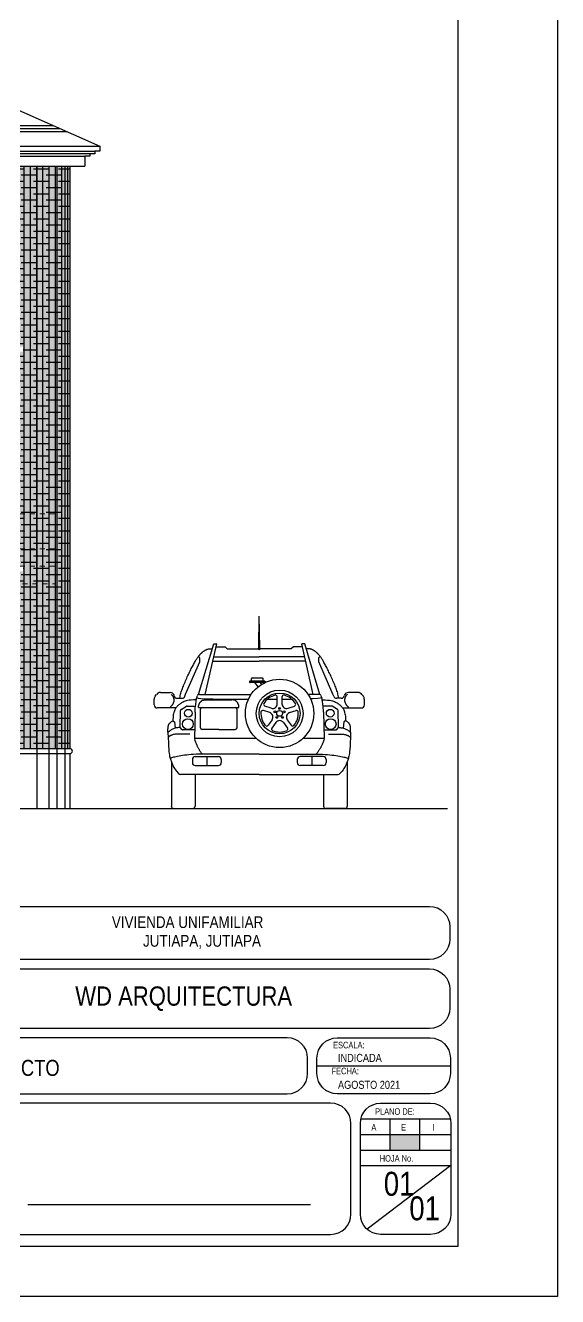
# Model space of a CAD drawing. Header units: inches. Extents: x -370 to 18, y -197 to 199.
# Drawn here: x 7.18 to 17.83, y -47.63 to -22.18 of the extents above; entities that cross this region are included whole.
import ezdxf

# ---------------------------------------------------------------- set-up
doc = ezdxf.new("R2010")
doc.units = ezdxf.units.IN
doc.header["$MEASUREMENT"] = 0
doc.linetypes.add('DASHED', pattern=[0.75, 0.5, -0.25])
doc.layers.add('artefactos', color=1, linetype='Continuous')
doc.layers.add('MUEBLES', color=7, linetype='Continuous')
doc.styles.add('ML', font='ARIALN.TTF')

# ---------------------------------------------------------------- blocks, each defined once
blk = doc.blocks.new('a3')
at = {"color": 1}
for p, q in [((170.126, 151.703), (170.13, 152.02)), ((170.135, 151.703), (170.13, 152.02)), ((169.523, 151.235), (169.675, 151.744)), ((169.589, 151.237), (169.705, 151.744)), ((169.675, 151.744), (169.705, 151.744)), ((169.697, 151.713), (169.789, 151.713)), ((169.789, 151.713), (169.809, 151.694)), ((170.472, 151.713), (170.451, 151.694)), ((170.563, 151.713), (170.472, 151.713)), ((170.671, 151.237), (170.556, 151.744)), ((170.586, 151.744), (170.556, 151.744)), ((170.738, 151.235), (170.586, 151.744)), ((169.675, 151.614), (170.13, 151.614)), ((169.809, 151.694), (170.13, 151.693)), ((170.117, 151.693), (170.119, 151.698)), ((170.119, 151.698), (170.126, 151.703)), ((170.451, 151.694), (170.13, 151.693)), ((170.585, 151.614), (170.13, 151.614)), ((170.141, 151.698), (170.135, 151.703)), ((170.144, 151.693), (170.141, 151.698)), ((169.393, 151.24), (169.534, 151.564)), ((169.665, 151.569), (170.13, 151.569)), ((170.596, 151.569), (170.13, 151.569)), ((170.868, 151.24), (170.727, 151.564)), ((170.034, 151.367), (170.034, 151.361)), ((170.039, 151.373), (170.182, 151.373)), ((170.182, 151.355), (170.039, 151.355)), ((170.052, 151.373), (170.052, 151.396)), ((170.058, 151.402), (170.163, 151.402)), ((170.081, 151.355), (170.118, 151.311)), ((170.14, 151.355), (170.154, 151.337)), ((170.169, 151.373), (170.169, 151.396)), ((170.188, 151.367), (170.188, 151.361)), ((169.088, 151.219), (169.103, 151.237)), ((169.14, 151.255), (169.239, 151.255)), ((169.263, 151.249), (169.266, 151.246)), ((169.385, 151.218), (169.393, 151.24)), ((169.503, 151.199), (169.505, 151.207)), ((169.505, 151.207), (169.507, 151.214)), ((169.507, 151.214), (169.51, 151.221)), ((169.532, 151.237), (170.05, 151.237)), ((170.311, 151.143), (170.311, 151.211)), ((170.358, 151.143), (170.358, 151.211)), ((170.729, 151.237), (170.618, 151.237)), ((170.754, 151.214), (170.751, 151.221)), ((170.756, 151.207), (170.754, 151.214)), ((170.757, 151.199), (170.756, 151.207)), ((170.875, 151.218), (170.868, 151.24)), ((170.998, 151.249), (170.994, 151.246)), ((171.121, 151.255), (171.022, 151.255)), ((171.172, 151.219), (171.158, 151.237)), ((169.079, 151.131), (169.079, 151.19)), ((169.296, 151.101), (169.108, 151.101)), ((169.309, 151.198), (169.358, 151.198)), ((169.338, 150.905), (169.341, 151.077)), ((169.347, 151.087), (169.401, 151.118)), ((169.407, 151.119), (169.492, 151.118)), ((169.487, 151.058), (169.488, 151.08)), ((169.488, 151.08), (169.49, 151.1)), ((169.49, 151.1), (169.492, 151.118)), ((169.492, 151.118), (169.494, 151.133)), ((169.494, 151.133), (169.495, 151.147)), ((169.495, 151.147), (169.497, 151.16)), ((169.497, 151.16), (169.499, 151.171)), ((169.499, 151.171), (169.5, 151.181)), ((169.5, 151.181), (169.502, 151.191)), ((169.502, 151.191), (169.503, 151.199)), ((169.521, 151.111), (169.522, 151.115)), ((169.521, 151.106), (169.521, 151.111)), ((169.521, 151.106), (169.927, 151.106)), ((169.522, 151.118), (169.523, 151.121)), ((169.522, 151.115), (169.522, 151.118)), ((169.523, 151.124), (169.524, 151.127)), ((169.523, 151.121), (169.523, 151.124)), ((169.524, 151.129), (169.525, 151.131)), ((169.524, 151.127), (169.524, 151.129)), ((169.525, 151.131), (169.526, 151.134)), ((169.526, 151.134), (169.527, 151.137)), ((169.527, 151.137), (169.528, 151.139)), ((169.528, 151.139), (169.529, 151.142)), ((169.529, 151.142), (169.53, 151.144)), ((169.53, 151.144), (169.531, 151.146)), ((169.531, 151.146), (169.532, 151.149)), ((169.532, 151.149), (169.533, 151.151)), ((169.533, 151.151), (169.535, 151.153)), ((169.535, 151.153), (169.536, 151.155)), ((169.536, 151.155), (169.537, 151.156)), ((169.537, 151.156), (169.538, 151.158)), ((169.538, 151.158), (169.539, 151.159)), ((169.539, 151.159), (169.541, 151.161)), ((169.541, 151.161), (169.542, 151.162)), ((169.541, 150.904), (169.541, 151.088)), ((169.542, 151.162), (169.543, 151.163)), ((169.543, 151.163), (169.544, 151.165)), ((169.544, 151.165), (169.545, 151.166)), ((169.545, 151.166), (169.547, 151.167)), ((169.547, 151.167), (169.548, 151.169)), ((169.548, 151.169), (169.55, 151.17)), ((169.55, 151.17), (169.551, 151.171)), ((169.551, 151.171), (169.553, 151.173)), ((169.553, 151.173), (169.554, 151.174)), ((169.554, 151.174), (169.556, 151.175)), ((169.556, 151.175), (169.558, 151.176)), ((169.558, 151.176), (169.561, 151.178)), ((169.561, 151.178), (169.564, 151.179)), ((169.564, 151.179), (169.569, 151.18)), ((169.569, 151.18), (169.574, 151.181)), ((169.574, 151.181), (169.581, 151.182)), ((169.581, 151.182), (169.594, 151.184)), ((169.594, 151.184), (169.854, 151.184)), ((169.867, 151.182), (169.854, 151.184)), ((169.874, 151.181), (169.867, 151.182)), ((169.88, 151.18), (169.874, 151.181)), ((169.884, 151.179), (169.88, 151.18)), ((169.888, 151.178), (169.884, 151.179)), ((169.89, 151.176), (169.888, 151.178)), ((169.892, 151.175), (169.89, 151.176)), ((169.894, 151.174), (169.892, 151.175)), ((169.896, 151.173), (169.894, 151.174)), ((169.897, 151.171), (169.896, 151.173)), ((169.899, 151.17), (169.897, 151.171)), ((169.9, 151.169), (169.899, 151.17)), ((169.901, 151.167), (169.9, 151.169)), ((169.903, 151.166), (169.901, 151.167)), ((169.904, 151.165), (169.903, 151.166)), ((169.905, 151.163), (169.904, 151.165)), ((169.907, 151.162), (169.905, 151.163)), ((169.908, 151.161), (169.907, 151.162)), ((169.909, 151.159), (169.908, 151.161)), ((169.908, 150.904), (169.908, 151.088)), ((169.91, 151.158), (169.909, 151.159)), ((169.911, 151.156), (169.91, 151.158)), ((169.912, 151.155), (169.911, 151.156)), ((169.914, 151.153), (169.912, 151.155)), ((169.915, 151.151), (169.914, 151.153)), ((169.916, 151.149), (169.915, 151.151)), ((169.917, 151.146), (169.916, 151.149)), ((169.918, 151.144), (169.917, 151.146)), ((169.919, 151.142), (169.918, 151.144)), ((169.92, 151.139), (169.919, 151.142)), ((169.921, 151.137), (169.92, 151.139)), ((169.922, 151.134), (169.921, 151.137)), ((169.923, 151.131), (169.922, 151.134)), ((169.924, 151.129), (169.923, 151.131)), ((169.924, 151.127), (169.924, 151.129)), ((169.925, 151.124), (169.924, 151.127)), ((169.926, 151.121), (169.925, 151.124)), ((169.926, 151.118), (169.926, 151.121)), ((169.927, 151.115), (169.926, 151.118)), ((169.927, 151.111), (169.927, 151.115)), ((169.927, 151.106), (169.927, 151.111)), ((170.235, 151.055), (170.171, 151.076)), ((170.25, 151.099), (170.185, 151.12)), ((170.419, 151.099), (170.483, 151.12)), ((170.433, 151.055), (170.498, 151.076)), ((170.759, 151.191), (170.757, 151.199)), ((170.76, 151.181), (170.759, 151.191)), ((170.762, 151.171), (170.76, 151.181)), ((170.763, 151.16), (170.762, 151.171)), ((170.765, 151.147), (170.763, 151.16)), ((170.767, 151.133), (170.765, 151.147)), ((170.769, 151.118), (170.767, 151.133)), ((170.853, 151.119), (170.769, 151.118)), ((170.771, 151.1), (170.769, 151.118)), ((170.772, 151.08), (170.771, 151.1)), ((170.774, 151.058), (170.772, 151.08)), ((170.913, 151.087), (170.859, 151.118)), ((170.951, 151.198), (170.903, 151.198)), ((170.923, 150.905), (170.919, 151.077)), ((170.965, 151.101), (171.153, 151.101)), ((171.182, 151.131), (171.182, 151.19)), ((169.265, 150.973), (169.283, 150.963)), ((169.283, 150.963), (169.289, 150.899)), ((169.487, 151.058), (169.481, 150.799)), ((170.259, 150.983), (170.219, 150.928)), ((170.296, 150.955), (170.257, 150.9)), ((170.372, 150.955), (170.412, 150.9)), ((170.41, 150.983), (170.45, 150.928)), ((170.774, 151.058), (170.78, 150.799)), ((170.978, 150.963), (170.971, 150.899)), ((170.995, 150.973), (170.978, 150.963)), ((169.222, 150.861), (169.216, 150.855)), ((169.216, 150.858), (169.218, 150.803)), ((169.228, 150.867), (169.222, 150.861)), ((169.235, 150.872), (169.228, 150.867)), ((169.242, 150.877), (169.235, 150.872)), ((169.249, 150.882), (169.242, 150.877)), ((169.256, 150.886), (169.249, 150.882)), ((169.263, 150.89), (169.256, 150.886)), ((169.271, 150.893), (169.263, 150.89)), ((169.279, 150.896), (169.271, 150.893)), ((169.287, 150.899), (169.279, 150.896)), ((169.295, 150.901), (169.287, 150.899)), ((169.436, 150.838), (169.288, 150.838)), ((169.304, 150.903), (169.295, 150.901)), ((169.312, 150.904), (169.304, 150.903)), ((169.321, 150.905), (169.312, 150.904)), ((169.332, 150.906), (169.321, 150.905)), ((169.354, 150.887), (169.342, 150.902)), ((169.479, 150.883), (169.363, 150.883)), ((169.724, 150.887), (169.558, 150.887)), ((169.724, 150.887), (169.89, 150.887)), ((170.781, 150.883), (170.898, 150.883)), ((170.824, 150.838), (170.972, 150.838)), ((170.907, 150.887), (170.919, 150.902)), ((170.928, 150.906), (170.94, 150.905)), ((170.94, 150.905), (170.948, 150.904)), ((170.948, 150.904), (170.957, 150.903)), ((170.957, 150.903), (170.965, 150.901)), ((170.965, 150.901), (170.974, 150.899)), ((170.974, 150.899), (170.982, 150.896)), ((170.982, 150.896), (170.99, 150.893)), ((170.99, 150.893), (170.997, 150.89)), ((170.997, 150.89), (171.005, 150.886)), ((171.005, 150.886), (171.012, 150.882)), ((171.012, 150.882), (171.019, 150.877)), ((171.019, 150.877), (171.026, 150.872)), ((171.026, 150.872), (171.032, 150.867)), ((171.032, 150.867), (171.038, 150.861)), ((171.038, 150.861), (171.044, 150.855)), ((171.044, 150.858), (171.043, 150.803)), ((169.218, 150.803), (169.22, 150.757)), ((169.22, 150.757), (169.222, 150.72)), ((169.222, 150.72), (169.224, 150.69)), ((169.481, 150.799), (170.1, 150.799)), ((169.482, 150.792), (169.485, 150.778)), ((169.485, 150.778), (169.488, 150.769)), ((169.488, 150.769), (169.491, 150.76)), ((169.491, 150.76), (169.494, 150.752)), ((169.494, 150.752), (169.497, 150.744)), ((169.497, 150.744), (169.501, 150.736)), ((169.501, 150.736), (169.504, 150.729)), ((169.504, 150.729), (169.507, 150.723)), ((169.507, 150.723), (169.51, 150.717)), ((169.51, 150.717), (169.513, 150.711)), ((169.513, 150.711), (169.515, 150.706)), ((169.515, 150.706), (169.518, 150.701)), ((169.518, 150.701), (169.521, 150.696)), ((169.521, 150.696), (169.524, 150.691)), ((170.569, 150.799), (170.78, 150.799)), ((170.74, 150.696), (170.737, 150.691)), ((170.742, 150.701), (170.74, 150.696)), ((170.745, 150.706), (170.742, 150.701)), ((170.748, 150.711), (170.745, 150.706)), ((170.751, 150.717), (170.748, 150.711)), ((170.754, 150.723), (170.751, 150.717)), ((170.757, 150.729), (170.754, 150.723)), ((170.76, 150.736), (170.757, 150.729)), ((170.763, 150.744), (170.76, 150.736)), ((170.767, 150.752), (170.763, 150.744)), ((170.77, 150.76), (170.767, 150.752)), ((170.773, 150.769), (170.77, 150.76)), ((170.775, 150.778), (170.773, 150.769)), ((170.779, 150.792), (170.775, 150.778)), ((171.039, 150.72), (171.037, 150.69)), ((171.041, 150.757), (171.039, 150.72)), ((171.043, 150.803), (171.041, 150.757)), ((169.224, 150.69), (169.226, 150.666)), ((169.226, 150.666), (169.228, 150.647)), ((169.228, 150.647), (169.231, 150.632)), ((169.231, 150.632), (169.233, 150.62)), ((169.233, 150.62), (169.236, 150.608)), ((169.236, 150.608), (169.238, 150.598)), ((169.238, 150.598), (169.241, 150.589)), ((169.241, 150.589), (169.244, 150.58)), ((169.244, 150.58), (169.247, 150.571)), ((169.247, 150.571), (169.25, 150.563)), ((169.461, 150.585), (169.461, 150.554)), ((169.49, 150.614), (169.721, 150.614)), ((170.13, 150.639), (169.498, 150.639)), ((169.524, 150.691), (169.527, 150.686)), ((169.527, 150.686), (169.53, 150.681)), ((169.53, 150.681), (169.533, 150.676)), ((169.533, 150.676), (169.536, 150.671)), ((169.536, 150.671), (169.54, 150.666)), ((169.54, 150.666), (169.544, 150.66)), ((169.544, 150.66), (169.549, 150.653)), ((169.549, 150.653), (169.555, 150.647)), ((169.555, 150.647), (169.561, 150.639)), ((169.605, 150.614), (169.605, 150.524)), ((169.75, 150.585), (169.75, 150.554)), ((170.13, 150.639), (170.763, 150.639)), ((170.51, 150.585), (170.51, 150.554)), ((170.771, 150.614), (170.54, 150.614)), ((170.655, 150.614), (170.655, 150.524)), ((170.706, 150.647), (170.7, 150.639)), ((170.711, 150.653), (170.706, 150.647)), ((170.716, 150.66), (170.711, 150.653)), ((170.721, 150.666), (170.716, 150.66)), ((170.724, 150.671), (170.721, 150.666)), ((170.728, 150.676), (170.724, 150.671)), ((170.731, 150.681), (170.728, 150.676)), ((170.734, 150.686), (170.731, 150.681)), ((170.737, 150.691), (170.734, 150.686)), ((170.8, 150.585), (170.8, 150.554)), ((171.014, 150.571), (171.011, 150.563)), ((171.017, 150.58), (171.014, 150.571)), ((171.02, 150.589), (171.017, 150.58)), ((171.022, 150.598), (171.02, 150.589)), ((171.025, 150.608), (171.022, 150.598)), ((171.027, 150.62), (171.025, 150.608)), ((171.03, 150.632), (171.027, 150.62)), ((171.032, 150.647), (171.03, 150.632)), ((171.035, 150.666), (171.032, 150.647)), ((171.037, 150.69), (171.035, 150.666)), ((169.25, 150.563), (169.25, 150.118)), ((169.25, 150.563), (169.253, 150.554)), ((169.253, 150.554), (169.257, 150.546)), ((169.257, 150.546), (169.261, 150.536)), ((169.261, 150.536), (169.265, 150.527)), ((169.265, 150.527), (169.27, 150.516)), ((169.27, 150.516), (169.276, 150.506)), ((169.276, 150.506), (169.283, 150.494)), ((169.283, 150.494), (169.291, 150.482)), ((169.291, 150.482), (169.301, 150.47)), ((169.301, 150.47), (169.323, 150.444)), ((169.49, 150.524), (169.721, 150.524)), ((170.771, 150.524), (170.54, 150.524)), ((170.96, 150.47), (170.937, 150.444)), ((170.969, 150.482), (170.96, 150.47)), ((170.977, 150.494), (170.969, 150.482)), ((170.984, 150.506), (170.977, 150.494)), ((170.99, 150.516), (170.984, 150.506)), ((170.996, 150.527), (170.99, 150.516)), ((171, 150.536), (170.996, 150.527)), ((171.004, 150.546), (171, 150.536)), ((171.008, 150.554), (171.004, 150.546)), ((171.011, 150.563), (171.008, 150.554)), ((171.011, 150.563), (171.011, 150.118)), ((170.13, 150.435), (169.341, 150.435)), ((169.487, 150.435), (169.487, 150.118)), ((170.13, 150.435), (170.92, 150.435)), ((170.773, 150.435), (170.773, 150.118)), ((169.273, 150.095), (169.464, 150.095)), ((170.988, 150.095), (170.797, 150.095))]:
    blk.add_line(p, q, dxfattribs=at)
for points in [[(169.336, 151.198), (169.338, 151.212), (169.34, 151.226), (169.342, 151.238), (169.345, 151.25), (169.349, 151.262), (169.352, 151.274), (169.357, 151.285), (169.361, 151.297), (169.366, 151.309), (169.371, 151.321), (169.376, 151.334), (169.381, 151.347), (169.387, 151.36), (169.392, 151.373), (169.398, 151.386), (169.404, 151.399), (169.41, 151.412), (169.416, 151.425), (169.421, 151.437), (169.427, 151.449), (169.433, 151.461), (169.439, 151.473), (169.445, 151.484), (169.45, 151.496), (169.456, 151.507), (169.461, 151.517), (169.467, 151.528), (169.472, 151.538), (169.477, 151.547), (169.482, 151.556), (169.487, 151.565), (169.491, 151.573), (169.496, 151.58), (169.5, 151.587), (169.504, 151.593), (169.508, 151.599), (169.511, 151.604), (169.515, 151.609), (169.518, 151.614), (169.522, 151.618), (169.525, 151.622), (169.528, 151.626), (169.531, 151.63), (169.534, 151.633), (169.537, 151.636), (169.539, 151.64), (169.542, 151.643), (169.545, 151.646), (169.548, 151.649), (169.551, 151.651), (169.554, 151.654), (169.557, 151.657), (169.56, 151.659), (169.564, 151.662), (169.567, 151.665), (169.57, 151.667), (169.574, 151.67), (169.577, 151.672), (169.581, 151.674), (169.584, 151.677), (169.588, 151.679), (169.591, 151.681), (169.594, 151.683), (169.598, 151.685), (169.601, 151.686), (169.604, 151.687), (169.607, 151.689), (169.61, 151.69), (169.614, 151.691), (169.617, 151.691), (169.621, 151.692), (169.626, 151.693), (169.631, 151.693), (169.636, 151.694), (169.641, 151.694), (169.646, 151.695), (169.651, 151.695), (169.655, 151.695), (169.658, 151.696), (169.66, 151.696)], [(169.534, 151.564), (169.534, 151.568), (169.535, 151.571), (169.535, 151.575), (169.536, 151.577), (169.536, 151.58), (169.536, 151.582), (169.536, 151.584), (169.536, 151.587), (169.536, 151.589), (169.535, 151.591), (169.535, 151.593), (169.535, 151.595), (169.535, 151.597), (169.534, 151.598), (169.534, 151.6), (169.533, 151.602), (169.533, 151.604), (169.532, 151.605), (169.531, 151.607), (169.53, 151.609), (169.529, 151.611), (169.527, 151.613), (169.525, 151.616), (169.522, 151.618)], [(170.924, 151.198), (170.923, 151.212), (170.921, 151.226), (170.918, 151.238), (170.915, 151.25), (170.912, 151.262), (170.908, 151.274), (170.904, 151.285), (170.9, 151.297), (170.895, 151.309), (170.89, 151.321), (170.885, 151.334), (170.879, 151.347), (170.874, 151.36), (170.868, 151.373), (170.862, 151.386), (170.857, 151.399), (170.851, 151.412), (170.845, 151.425), (170.839, 151.437), (170.833, 151.449), (170.827, 151.461), (170.822, 151.473), (170.816, 151.484), (170.81, 151.496), (170.805, 151.507), (170.799, 151.517), (170.794, 151.528), (170.789, 151.538), (170.783, 151.547), (170.778, 151.556), (170.774, 151.565), (170.769, 151.573), (170.765, 151.58), (170.761, 151.587), (170.757, 151.593), (170.753, 151.599), (170.749, 151.604), (170.746, 151.609), (170.742, 151.614), (170.739, 151.618), (170.736, 151.622), (170.733, 151.626), (170.73, 151.63), (170.727, 151.633), (170.724, 151.636), (170.721, 151.64), (170.718, 151.643), (170.715, 151.646), (170.712, 151.649), (170.709, 151.651), (170.706, 151.654), (170.703, 151.657), (170.7, 151.659), (170.697, 151.662), (170.694, 151.665), (170.69, 151.667), (170.687, 151.67), (170.683, 151.672), (170.68, 151.674), (170.676, 151.677), (170.673, 151.679), (170.67, 151.681), (170.666, 151.683), (170.663, 151.685), (170.66, 151.686), (170.657, 151.687), (170.654, 151.689), (170.65, 151.69), (170.647, 151.691), (170.643, 151.691), (170.639, 151.692), (170.635, 151.693), (170.63, 151.693), (170.625, 151.694), (170.619, 151.694), (170.614, 151.695), (170.61, 151.695), (170.606, 151.695), (170.602, 151.696), (170.6, 151.696)], [(170.727, 151.564), (170.726, 151.568), (170.726, 151.571), (170.725, 151.575), (170.725, 151.577), (170.725, 151.58), (170.725, 151.582), (170.725, 151.584), (170.725, 151.587), (170.725, 151.589), (170.725, 151.591), (170.725, 151.593), (170.726, 151.595), (170.726, 151.597), (170.726, 151.598), (170.727, 151.6), (170.727, 151.602), (170.728, 151.604), (170.729, 151.605), (170.729, 151.607), (170.731, 151.609), (170.732, 151.611), (170.734, 151.613), (170.736, 151.616), (170.739, 151.618)], [(169.248, 151.235), (169.253, 151.232), (169.257, 151.229), (169.26, 151.225), (169.263, 151.222), (169.265, 151.219), (169.267, 151.216), (169.269, 151.213), (169.27, 151.21), (169.271, 151.207), (169.272, 151.204), (169.273, 151.201), (169.274, 151.197), (169.275, 151.194), (169.275, 151.191), (169.276, 151.188), (169.276, 151.185), (169.276, 151.183), (169.276, 151.18), (169.276, 151.178), (169.276, 151.175), (169.276, 151.173), (169.276, 151.171), (169.275, 151.169), (169.275, 151.166), (169.274, 151.164), (169.274, 151.162), (169.273, 151.16), (169.272, 151.158), (169.271, 151.156), (169.27, 151.154), (169.269, 151.152), (169.269, 151.149), (169.267, 151.147), (169.266, 151.145), (169.265, 151.143), (169.264, 151.14), (169.263, 151.138), (169.261, 151.135), (169.259, 151.133), (169.258, 151.13), (169.256, 151.127), (169.254, 151.125), (169.251, 151.122), (169.248, 151.118), (169.245, 151.115), (169.241, 151.111), (169.237, 151.106), (169.232, 151.101)], [(169.506, 151.209), (169.509, 151.204), (169.519, 151.2), (169.544, 151.196), (169.59, 151.194), (169.665, 151.192), (169.775, 151.191), (169.928, 151.19), (170.024, 151.19)], [(170.755, 151.209), (170.752, 151.204), (170.741, 151.2), (170.716, 151.196), (170.67, 151.194), (170.643, 151.193)], [(171.012, 151.235), (171.008, 151.232), (171.004, 151.229), (171.001, 151.225), (170.998, 151.222), (170.996, 151.219), (170.994, 151.216), (170.992, 151.213), (170.991, 151.21), (170.989, 151.207), (170.988, 151.204), (170.987, 151.201), (170.986, 151.197), (170.986, 151.194), (170.985, 151.191), (170.985, 151.188), (170.985, 151.185), (170.984, 151.183), (170.984, 151.18), (170.984, 151.178), (170.984, 151.175), (170.985, 151.173), (170.985, 151.171), (170.985, 151.169), (170.986, 151.166), (170.986, 151.164), (170.987, 151.162), (170.988, 151.16), (170.988, 151.158), (170.989, 151.156), (170.99, 151.154), (170.991, 151.152), (170.992, 151.149), (170.993, 151.147), (170.994, 151.145), (170.995, 151.143), (170.997, 151.14), (170.998, 151.138), (170.999, 151.135), (171.001, 151.133), (171.003, 151.13), (171.005, 151.127), (171.007, 151.125), (171.009, 151.122), (171.012, 151.118), (171.015, 151.115), (171.019, 151.111), (171.024, 151.106), (171.029, 151.101)], [(169.501, 151.183), (169.472, 151.182), (169.448, 151.181), (169.428, 151.179), (169.412, 151.176), (169.398, 151.173), (169.387, 151.169), (169.377, 151.165), (169.368, 151.161), (169.36, 151.156), (169.352, 151.152), (169.344, 151.147), (169.337, 151.142), (169.331, 151.137), (169.325, 151.132), (169.319, 151.127), (169.313, 151.122), (169.308, 151.117), (169.304, 151.112), (169.299, 151.107), (169.296, 151.101), (169.292, 151.095), (169.288, 151.088), (169.285, 151.081), (169.282, 151.073), (169.279, 151.064), (169.276, 151.055), (169.273, 151.044), (169.27, 151.032), (169.268, 151.02), (169.267, 151.005), (169.266, 150.99), (169.265, 150.973)], [(170.213, 151.19), (170.311, 151.19)], [(170.358, 151.19), (170.455, 151.189)], [(170.76, 151.183), (170.789, 151.182), (170.812, 151.181), (170.832, 151.179), (170.849, 151.176), (170.863, 151.173), (170.874, 151.169), (170.884, 151.165), (170.893, 151.161), (170.901, 151.156), (170.909, 151.152), (170.916, 151.147), (170.923, 151.142), (170.93, 151.137), (170.936, 151.132), (170.942, 151.127), (170.947, 151.122), (170.952, 151.117), (170.957, 151.112), (170.961, 151.107), (170.965, 151.101), (170.969, 151.095), (170.972, 151.088), (170.976, 151.081), (170.979, 151.073), (170.982, 151.064), (170.985, 151.055), (170.988, 151.044), (170.99, 151.032), (170.992, 151.02), (170.994, 151.005), (170.995, 150.99), (170.995, 150.973)], [(169.216, 150.858), (169.216, 150.868), (169.216, 150.877), (169.216, 150.885), (169.216, 150.891), (169.217, 150.897), (169.217, 150.902), (169.218, 150.907), (169.218, 150.911), (169.219, 150.915), (169.219, 150.919), (169.22, 150.922), (169.221, 150.925), (169.221, 150.928), (169.222, 150.93), (169.223, 150.933), (169.224, 150.935), (169.225, 150.937), (169.225, 150.939), (169.227, 150.941), (169.228, 150.943), (169.229, 150.944), (169.23, 150.946), (169.232, 150.948), (169.234, 150.95), (169.236, 150.952), (169.238, 150.954), (169.24, 150.957), (169.244, 150.959), (169.248, 150.962), (169.252, 150.965), (169.258, 150.969), (169.265, 150.973)], [(171.044, 150.858), (171.045, 150.868), (171.045, 150.877), (171.045, 150.885), (171.044, 150.891), (171.044, 150.897), (171.044, 150.902), (171.043, 150.907), (171.042, 150.911), (171.042, 150.915), (171.041, 150.919), (171.041, 150.922), (171.04, 150.925), (171.039, 150.928), (171.039, 150.93), (171.038, 150.933), (171.037, 150.935), (171.036, 150.937), (171.035, 150.939), (171.034, 150.941), (171.033, 150.943), (171.031, 150.944), (171.03, 150.946), (171.029, 150.948), (171.027, 150.95), (171.025, 150.952), (171.023, 150.954), (171.02, 150.957), (171.017, 150.959), (171.013, 150.962), (171.008, 150.965), (171.002, 150.969), (170.995, 150.973)], [(169.288, 150.838), (169.278, 150.836), (169.269, 150.834), (169.262, 150.832), (169.256, 150.83), (169.251, 150.829), (169.247, 150.827), (169.244, 150.826), (169.241, 150.824), (169.238, 150.823), (169.236, 150.821), (169.233, 150.819), (169.23, 150.817), (169.227, 150.815), (169.224, 150.813), (169.221, 150.811), (169.218, 150.808)], [(170.972, 150.838), (170.983, 150.836), (170.992, 150.834), (170.999, 150.832), (171.005, 150.83), (171.009, 150.829), (171.013, 150.827), (171.017, 150.826), (171.02, 150.824), (171.022, 150.823), (171.025, 150.821), (171.028, 150.819), (171.03, 150.817), (171.033, 150.815), (171.036, 150.813), (171.039, 150.811), (171.043, 150.808)], [(169.498, 150.639), (169.472, 150.637), (169.448, 150.635), (169.425, 150.632), (169.403, 150.63), (169.382, 150.628), (169.363, 150.625), (169.345, 150.622), (169.328, 150.619), (169.312, 150.616), (169.298, 150.613), (169.285, 150.61), (169.273, 150.607), (169.262, 150.604), (169.253, 150.602), (169.245, 150.6), (169.238, 150.598)], [(170.763, 150.639), (170.789, 150.637), (170.813, 150.635), (170.836, 150.632), (170.858, 150.63), (170.878, 150.628), (170.898, 150.625), (170.916, 150.622), (170.933, 150.619), (170.948, 150.616), (170.963, 150.613), (170.976, 150.61), (170.988, 150.607), (170.998, 150.604), (171.008, 150.602), (171.015, 150.6), (171.022, 150.598)]]:
    blk.add_lwpolyline(points, dxfattribs=at)
for centre, radius in [((170.334, 151.047), 0.342), ((170.334, 151.047), 0.234), ((170.334, 151.047), 0.204), ((169.42, 151.049), 0.0384), ((170.334, 151.047), 0.0292), ((170.334, 151.097), 0.00896), ((170.84, 151.049), 0.0384), ((169.416, 150.94), 0.0537), ((170.287, 151.062), 0.00896), ((170.305, 151.007), 0.00896), ((170.363, 151.007), 0.00896), ((170.381, 151.062), 0.00896), ((170.845, 150.94), 0.0537)]:
    blk.add_circle(centre, radius, dxfattribs=at)
for centre, radius, start, end in [((170.129, 151.704), 0.0164, 221.549, 273.5181), ((170.131, 151.712), 0.0184, 229.5379, 267.4427), ((170.129, 151.712), 0.0184, 272.5573, 310.4621), ((170.131, 151.704), 0.0164, 266.4819, 318.451), ((170.039, 151.367), 0.00584, 90, 180), ((170.039, 151.361), 0.00584, 180, 270), ((170.058, 151.396), 0.00584, 90, 180), ((170.163, 151.396), 0.00584, 0, 90), ((170.182, 151.367), 0.00584, 0, 90), ((170.182, 151.361), 0.00584, 270, 0), ((169.125, 151.19), 0.0467, 141.9453, 180), ((169.14, 151.209), 0.0467, 90, 141.9453), ((169.239, 151.209), 0.0467, 58.6307, 90), ((169.251, 151.222), 0.0292, 5.2828, 58.6307), ((169.309, 151.227), 0.0292, 185.2828, 270), ((169.358, 151.227), 0.0292, 270, 341.7216), ((169.532, 151.214), 0.0234, 90, 160.2861), ((170.334, 151.047), 0.187, 103.968, 148.032), ((170.293, 151.211), 0.0175, 0, 103.968), ((170.375, 151.211), 0.0175, 76.032, 180), ((170.334, 151.047), 0.187, 31.968, 76.032), ((170.729, 151.214), 0.0234, 19.7139, 90), ((170.903, 151.227), 0.0292, 198.2784, 270), ((170.951, 151.227), 0.0292, 270, 354.7172), ((171.01, 151.222), 0.0292, 121.3693, 174.7172), ((171.022, 151.209), 0.0467, 90, 121.3693), ((171.121, 151.209), 0.0467, 38.0547, 90), ((171.135, 151.19), 0.0467, 0, 38.0547), ((169.108, 151.131), 0.0292, 180, 270), ((169.353, 151.076), 0.0117, 120.171, 178.846), ((169.407, 151.108), 0.0117, 88.8205, 120.171), ((169.558, 151.088), 0.0175, 90, 180), ((169.89, 151.088), 0.0175, 0, 90), ((170.165, 151.059), 0.0175, 72, 175.968), ((170.191, 151.137), 0.0175, 148.032, 252), ((170.264, 151.143), 0.0467, 252, 0), ((170.404, 151.143), 0.0467, 180, 288), ((170.478, 151.137), 0.0175, 288, 31.968), ((170.503, 151.059), 0.0175, 4.032, 108), ((170.854, 151.108), 0.0117, 59.829, 91.1795), ((170.908, 151.076), 0.0117, 1.154, 59.829), ((171.153, 151.131), 0.0292, 270, 0), ((170.334, 151.047), 0.187, 175.968, 220.032), ((170.221, 151.01), 0.0467, 324, 72), ((170.334, 150.928), 0.0467, 36, 144), ((170.448, 151.01), 0.0467, 108, 216), ((170.334, 151.047), 0.187, 319.968, 4.032), ((169.333, 150.894), 0.0117, 39.0141, 94.0734), ((169.363, 150.894), 0.0117, 219.0141, 270), ((169.558, 150.904), 0.0175, 180, 270), ((169.89, 150.904), 0.0175, 270, 0), ((170.205, 150.938), 0.0175, 220.032, 324), ((170.271, 150.89), 0.0175, 144, 247.968), ((170.334, 151.047), 0.187, 247.968, 292.032), ((170.398, 150.89), 0.0175, 292.032, 36), ((170.464, 150.938), 0.0175, 216, 319.968), ((170.898, 150.894), 0.0117, 270, 320.9859), ((170.928, 150.894), 0.0117, 85.9266, 140.9859), ((169.504, 150.798), 0.0234, 178.7801, 194.1058), ((170.756, 150.798), 0.0234, 345.8942, 1.2199), ((169.49, 150.585), 0.0292, 90, 180), ((169.721, 150.585), 0.0292, 0, 90), ((170.54, 150.585), 0.0292, 90, 180), ((170.771, 150.585), 0.0292, 0, 90), ((169.341, 150.459), 0.0234, 220.4668, 270), ((169.49, 150.554), 0.0292, 180, 270), ((169.721, 150.554), 0.0292, 270, 0), ((170.54, 150.554), 0.0292, 180, 270), ((170.771, 150.554), 0.0292, 270, 0), ((170.92, 150.459), 0.0234, 270, 319.5332), ((169.273, 150.118), 0.0234, 180, 270), ((169.464, 150.118), 0.0234, 270, 0), ((170.797, 150.118), 0.0234, 180, 270), ((170.988, 150.118), 0.0234, 270, 0)]:
    blk.add_arc(centre, radius, start, end, dxfattribs=at)

msp = doc.modelspace()

# ---------------------------------------------------------------- hatches: boundary and pattern name
h = msp.add_hatch()
h.set_pattern_fill('PLAST', color=3, scale=2)
h.set_pattern_definition([(0, (685.2963, -65.3019), (1e-16, 0.5), []), (0, (685.2963, -65.2394), (1e-16, 0.5), []), (0, (685.2963, -65.1769), (1e-16, 0.5), [])])
h.paths.add_polyline_path([(8.67016, -24.5955), (4.17016, -22.5955), (-0.32984, -24.5955)])
at = {"true_color": 0xcd6928, "transparency": 33554585}
h = msp.add_hatch(color=32, dxfattribs=at)
h.dxf.hatch_style = 1
h.paths.add_polyline_path([(8.07016, -24.9955), (0.27016, -24.9955), (0.27016, -29.3955), (1.50631, -29.3955), (1.50631, -28.8055), (1.40631, -28.8055), (1.40631, -28.7555), (1.30631, -28.7555), (1.30631, -28.7055), (1.20631, -28.7055), (1.20631, -28.6055), (2.18817, -28.6055, -0.20096095), (3.98837, -27.69923), (3.97016, -27.63282), (3.92016, -27.63282), (3.92016, -27.58122), (3.87016, -27.58122), (3.87016, -27.55622), (4.47016, -27.55622), (4.47016, -27.58122), (4.42016, -27.58122), (4.42016, -27.63282), (4.37016, -27.63282), (4.35195, -27.69923, -0.20096095), (6.15214, -28.6055), (7.134, -28.6055), (7.134, -28.7055), (7.034, -28.7055), (7.034, -28.7555), (6.934, -28.7555), (6.934, -28.8055), (6.834, -28.8055), (6.834, -33.0055), (7.134, -33.0055), (7.134, -33.1055), (7.034, -33.1055), (7.034, -33.1555), (6.934, -33.1555), (6.934, -33.2055), (6.834, -33.2055), (6.834, -33.4055), (1.50631, -33.4055), (1.50631, -33.2055), (1.40631, -33.2055), (1.40631, -33.1555), (1.30631, -33.1555), (1.30631, -33.1055), (1.20631, -33.1055), (1.20631, -33.0055), (1.50631, -33.0055), (1.50631, -31.4955), (1.43065, -31.4955), (1.43065, -31.5455), (1.33065, -31.5455), (1.33065, -31.5955), (1.23065, -31.5955), (1.23065, -31.7955), (0.37016, -31.7955), (1.17016, -32.1955), (1.12544, -32.28495), (1.03599, -32.24022), (1.01363, -32.28495), (0.92419, -32.24022), (0.90183, -32.28495), (0.57016, -32.11911), (0.57016, -32.5055), (0.52016, -32.5055), (0.52016, -32.5555), (0.87016, -32.5555), (0.87016, -32.6555), (0.77016, -32.6555), (0.77016, -32.7055), (0.67016, -32.7055), (0.67016, -32.7555), (0.52016, -32.7555), (0.52016, -32.8055), (0.57016, -32.8055), (0.57016, -36.6555), (8.07016, -36.6555)])
at = {"transparency": 33554610}
h = msp.add_hatch(dxfattribs=at)
h.set_pattern_fill('ANSI38', color=8, angle=45)
h.set_pattern_definition([(90, (659.65672, -65.30189), (-0.125, 3e-17), []), (180, (659.65672, -65.30189), (-0.25, -0.125), [0.3125, -0.1875])])
h.paths.add_polyline_path([(8.07016, -24.9955), (0.27016, -24.9955), (0.27016, -29.3955), (1.50631, -29.3955), (1.50631, -28.8055), (1.40631, -28.8055), (1.40631, -28.7555), (1.30631, -28.7555), (1.30631, -28.7055), (1.20631, -28.7055), (1.20631, -28.6055), (2.18817, -28.6055, -0.20096095), (3.98837, -27.69923), (3.97016, -27.63282), (3.92016, -27.63282), (3.92016, -27.58122), (3.87016, -27.58122), (3.87016, -27.55622), (4.47016, -27.55622), (4.47016, -27.58122), (4.42016, -27.58122), (4.42016, -27.63282), (4.37016, -27.63282), (4.35195, -27.69923, -0.20096095), (6.15214, -28.6055), (7.134, -28.6055), (7.134, -28.7055), (7.034, -28.7055), (7.034, -28.7555), (6.934, -28.7555), (6.934, -28.8055), (6.834, -28.8055), (6.834, -33.0055), (7.134, -33.0055), (7.134, -33.1055), (7.034, -33.1055), (7.034, -33.1555), (6.934, -33.1555), (6.934, -33.2055), (6.834, -33.2055), (6.834, -33.4055), (1.50631, -33.4055), (1.50631, -33.2055), (1.40631, -33.2055), (1.40631, -33.1555), (1.30631, -33.1555), (1.30631, -33.1055), (1.20631, -33.1055), (1.20631, -33.0055), (1.50631, -33.0055), (1.50631, -31.4955), (1.43065, -31.4955), (1.43065, -31.5455), (1.33065, -31.5455), (1.33065, -31.5955), (1.23065, -31.5955), (1.23065, -31.7955), (0.37016, -31.7955), (1.17016, -32.1955), (1.12544, -32.28495), (1.03599, -32.24022), (1.01363, -32.28495), (0.92419, -32.24022), (0.90183, -32.28495), (0.57016, -32.11911), (0.57016, -32.5055), (0.52016, -32.5055), (0.52016, -32.5555), (0.87016, -32.5555), (0.87016, -32.6555), (0.77016, -32.6555), (0.77016, -32.7055), (0.67016, -32.7055), (0.67016, -32.7555), (0.52016, -32.7555), (0.52016, -32.8055), (0.57016, -32.8055), (0.57016, -36.6555), (8.07016, -36.6555)])
h = msp.add_hatch(color=256)
h.dxf.hatch_style = 1
h.paths.add_polyline_path([(14.48019, -44.38282), (14.48019, -44.69559), (15.07445, -44.69559), (15.07445, -44.38282)])

# ---------------------------------------------------------------- linework, layer by layer
at = {"color": 3}
for p, q in [((4.17016, -22.5955), (8.67016, -24.5955)), ((-0.32984, -24.5955), (8.67016, -24.5955)), ((8.67016, -24.5955), (8.67016, -24.6955)), ((8.67016, -24.5955), (8.67016, -24.6955)), ((-0.22984, -24.6955), (8.57016, -24.6955)), ((8.47016, -24.7455), (-0.12984, -24.7455)), ((-0.02984, -24.7955), (8.37016, -24.7955)), ((8.47016, -24.7955), (8.37016, -24.7955)), ((8.37016, -24.7955), (8.37016, -24.9955)), ((8.57016, -24.7455), (8.47016, -24.7455)), ((8.47016, -24.7455), (8.47016, -24.7955)), ((8.67016, -24.6955), (8.57016, -24.6955)), ((8.57016, -24.6955), (8.57016, -24.7455)), ((8.67016, -24.6955), (8.57016, -24.6955)), ((8.57016, -24.6955), (8.57016, -24.7455)), ((-0.02984, -24.9955), (8.37016, -24.9955)), ((7.22807, -45.78644), (12.88743, -45.78644))]:
    msp.add_line(p, q, dxfattribs=at)
at = {"color": 8, "transparency": 33554610}
for p, q in [((7.41016, -24.9955), (7.41016, -37.8555)), ((7.65016, -24.9955), (7.65016, -37.8555)), ((7.81016, -24.9955), (7.81016, -37.8555)), ((7.97016, -24.9955), (7.97016, -37.8555))]:
    msp.add_line(p, q, dxfattribs=at)
at = {"color": 4}
for p, q in [((8.07016, -24.9955), (8.07016, -36.6555)), ((8.07016, -36.7555), (8.07016, -37.8555))]:
    msp.add_line(p, q, dxfattribs=at)
at = {"color": 8, "linetype": 'DASHED', "lineweight": 5, "ltscale": 0.1, "transparency": 33554610}
for p, q in [((7.77016, -31.9555), (5.37016, -31.9555)), ((7.77016, -32.3055), (5.37016, -32.3055)), ((7.77016, -32.6555), (5.37016, -32.6555)), ((7.77016, -33.0055), (5.37016, -33.0055))]:
    msp.add_line(p, q, dxfattribs=at)
at = {"color": 1}
for p, q in [((6.87016, -36.6555), (8.07016, -36.6555)), ((6.87016, -36.7555), (8.07016, -36.7555))]:
    msp.add_line(p, q, dxfattribs=at)
at = {"color": 6}
msp.add_line((-12.43558, -37.8555), (15.63197, -37.8555), dxfattribs=at)
at = {"color": 3, "lineweight": 30}
for p, q in [((13.01812, -43.0092), (15.689, -43.0092)), ((13.89691, -44.07005), (15.689, -44.07005)), ((14.48019, -44.69559), (14.48019, -44.07005)), ((15.07445, -44.69559), (15.07445, -44.07005)), ((13.88593, -44.38282), (15.69999, -44.38282)), ((13.88593, -44.69559), (15.69999, -44.69559)), ((13.88593, -45.00835), (15.69999, -45.00835)), ((15.69999, -45.00835), (14.02191, -46.28138))]:
    msp.add_line(p, q, dxfattribs=at)
at = {"color": 8, "linetype": 'DASHED', "lineweight": 5, "ltscale": 0.1, "transparency": 33554610}
msp.add_lwpolyline([(6.52285, -33.7055), (6.52285, -33.3555), (7.77016, -33.3555)], dxfattribs=at)
at = {"color": 1}
msp.add_arc((8.07016, -36.7055), 0.05, 270, 90, dxfattribs=at)
at = {"layer": 'MUEBLES', "color": 1}
msp.add_lwpolyline([(17.83459, -5.5799), (17.83459, -47.6299), (-41.56541, -47.6299), (-41.56541, -5.5799)], close=True, dxfattribs=at)
at = {"layer": 'MUEBLES', "color": 6}
msp.add_lwpolyline([(15.83459, -6.5799), (15.83459, -46.6299), (-39.56541, -46.6299), (-39.56541, -6.5799)], close=True, dxfattribs=at)
at = {"layer": 'MUEBLES', "color": 3, "lineweight": 30}
for points in [[(5.7824, -40.47318), (5.7824, -40.22304, -0.41421356), (6.18903, -39.8164), (15.27177, -39.8164, -0.41421356), (15.67841, -40.22304), (15.67841, -40.47318, -0.41421356), (15.27177, -40.87981), (6.18903, -40.87981, -0.41421356)], [(15.67841, -41.85449, -0.41421356), (15.27177, -42.26112), (6.18903, -42.26112, -0.41421356), (5.7824, -41.85449), (5.7824, -41.47411, -0.41421356), (6.18903, -41.06748), (15.27177, -41.06748, -0.41421356), (15.67841, -41.47411)], [(3.11134, -43.56962), (12.42379, -43.56962, 0.41421356), (12.83042, -43.16299), (12.83042, -42.85541, 0.41421356), (12.42379, -42.44878), (3.11134, -42.44878, 0.41421356), (2.70471, -42.85541), (2.70471, -43.16299, 0.41421356)], [(15.689, -43.16299, -0.41421356), (15.28237, -43.56962), (13.42475, -43.56962, -0.41421356), (13.01812, -43.16299), (13.01812, -42.85541, -0.41421356), (13.42475, -42.44878), (15.28237, -42.44878, -0.41421356), (15.689, -42.85541)], [(13.69824, -44.16391, 0.41421356), (13.2916, -43.75728), (6.71469, -43.75728, 0.41421356), (6.30806, -44.16391), (6.30806, -45.9779, 0.41421356), (6.71469, -46.38453), (13.2916, -46.38453, 0.41421356), (13.69824, -45.9779)], [(13.88593, -45.9779), (13.88593, -44.16391, -0.41421356), (14.29256, -43.75728), (15.29335, -43.75728, -0.41421356), (15.69999, -44.16391), (15.69999, -45.9779, -0.41421356), (15.29335, -46.38453), (14.29256, -46.38453, -0.41421356)]]:
    msp.add_lwpolyline(points, format="xyb", close=True, dxfattribs=at)

# ---------------------------------------------------------------- block references
at = {"layer": 'artefactos', "xscale": 2, "yscale": 2, "zscale": 2}
msp.add_blockref('a3', (-328.39791, -338.04553), dxfattribs=at)

# ---------------------------------------------------------------- texts
at = {"color": 3, "linetype": 'Continuous', "style": 'ML'}
for s, height, p in [('VIVIENDA UNIFAMILIAR ', 0.2347011, (8.91143, -40.24918)), ('JUTIAPA, JUTIAPA', 0.2347011, (9.53582, -40.62354)), ('WD ARQUITECTURA', 0.3854926, (8.17838, -41.80479)), ('ANTE PROYECTO', 0.3205274, (4.72452, -43.2107)), ('INDICADA', 0.160264, (13.43814, -42.93012)), ('AGOSTO 2021', 0.1602637, (13.43851, -43.46949))]:
    msp.add_text(s, height=height, dxfattribs=at).set_placement(p)
at = {"color": 2, "linetype": 'Continuous', "style": 'ML'}
for s, height, p in [('ESCALA:', 0.130112, (13.34051, -42.65854)), ('FECHA:', 0.130112, (13.30979, -43.17779)), ('PLANO DE:', 0.130112, (14.18064, -43.98891)), ('A', 0.13011, (14.10712, -44.30476)), ('E', 0.13011, (14.70138, -44.30476)), ('I', 0.13011, (15.32692, -44.30476)), ('HOJA No.', 0.130112, (14.27455, -44.92706))]:
    msp.add_text(s, height=height, dxfattribs=at).set_placement(p)
at = {"color": 3, "lineweight": 30, "style": 'ML'}
for p in [(14.35628, -45.61101), (14.86709, -46.10247)]:
    msp.add_text('01', height=0.479487, dxfattribs=at).set_placement(p)

doc.saveas('drawing.dxf')
